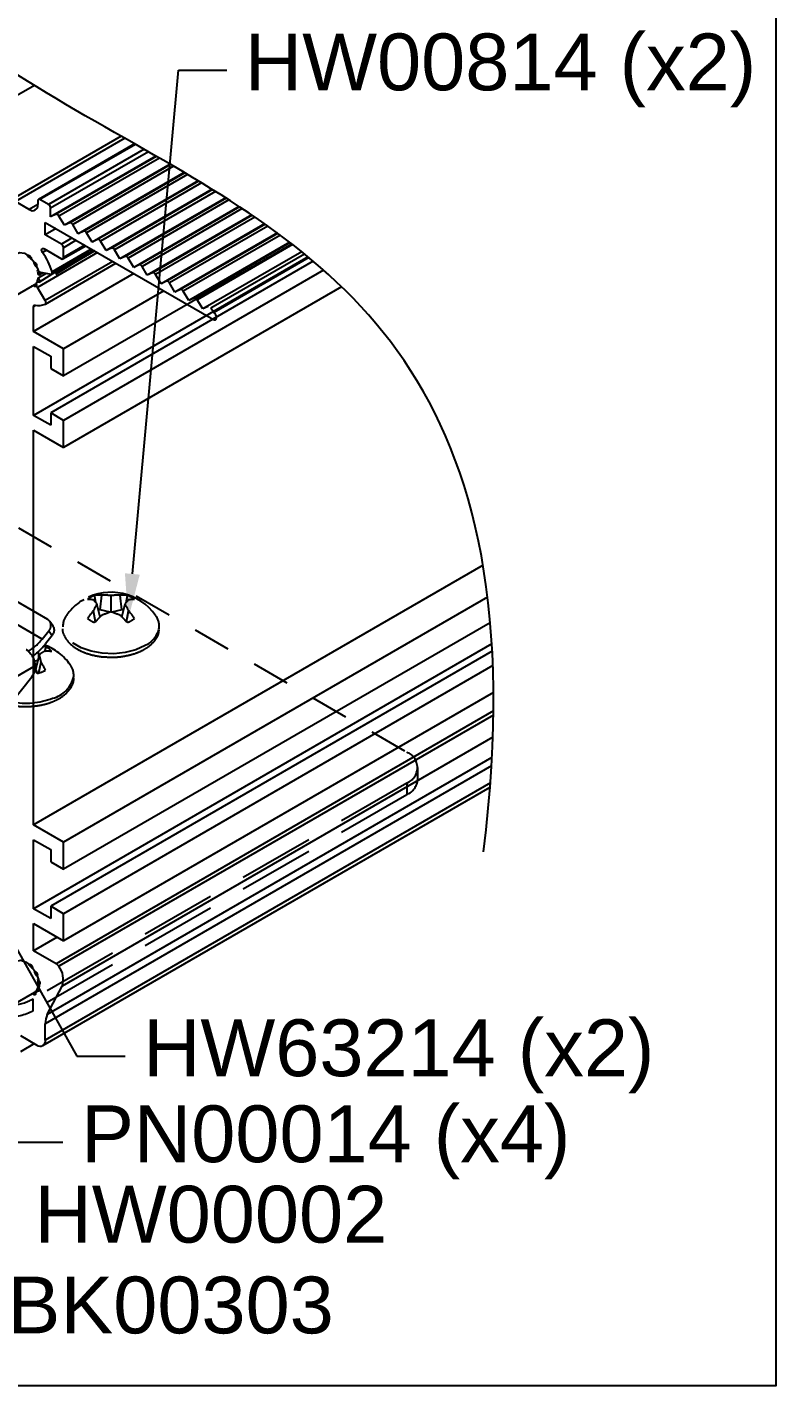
# Model space of a CAD drawing. Extents: x 0 to 10.3, y -9.7 to 0.1.
# Drawn here: x 7.823 to 10.302, y -9.701 to -5.204 of the extents above; entities that cross this region are included whole.
import ezdxf
from ezdxf import colors
from ezdxf.entities.mleader import LeaderData, LeaderLine
from ezdxf.math import Vec2, Vec3

# ---------------------------------------------------------------- set-up
doc = ezdxf.new("R2010")
doc.units = 0
doc.header["$LTSCALE"] = 0.5
doc.header["$MEASUREMENT"] = 0
doc.linetypes.add('DASHED', pattern=[0.75, 0.5, -0.25])
for name, color, linetype in [('Brackets', 181, 'CONTINUOUS'), ('Dimension', 10, 'CONTINUOUS'), ('FAB DWG', 221, 'CONTINUOUS'), ('Hardware', 242, 'CONTINUOUS'), ('Housing', 150, 'CONTINUOUS')]:
    doc.layers.add(name, color=color, linetype=linetype)
doc.layers.add('Text-Unprinted', color=131, linetype='CONTINUOUS', plot=False)
doc.styles.get("Standard").update_dxf_attribs({"font": 'arial.ttf'})

msp = doc.modelspace()

# ---------------------------------------------------------------- linework, layer by layer
at = {"layer": 'Brackets', "linetype": 'DASHED', "ltscale": 0.5, "transparency": 16777216}
msp.add_line((7.7945, -6.8615), (9.0797, -7.6038), dxfattribs=at)
at = {"layer": 'Brackets', "linetype": 'DASHED', "lineweight": 25, "transparency": 16777216}
for p, q in [((9.1163, -7.6939), (9.1163, -7.6548)), ((9.0797, -7.7059), (7.8423, -8.4206)), ((9.0797, -7.7059), (9.0797, -7.7449)), ((9.0797, -7.7449), (7.8423, -8.4596)), ((7.8423, -8.4596), (7.8423, -8.4206))]:
    msp.add_line(p, q, dxfattribs=at)
for centre, radius, start, end in [((9.0603, -7.6548), 0.0546, 290.806, 69.194), ((9.0537, -7.6876), 0.0629, 294.392, 354.3131), ((7.7599, -8.2675), 0.1738, 274.7968, 298.2997), ((7.7537, -8.2881), 0.193, 270.5817, 297.3134)]:
    msp.add_arc(centre, radius, start, end, dxfattribs=at)
at = {"layer": 'Dimension', "transparency": 16777216}
msp.add_open_spline([(9.3341, -7.9338), (9.5268, -6.3557), (8.1442, -5.5709), (6.7617, -4.786), (6.9544, -3.208)], degree=3, dxfattribs=at)
at = {"layer": 'Hardware', "linetype": 'Continuous', "lineweight": 25, "transparency": 16777216}
for p, q in [((7.3997, -6.3142), (7.848, -6.0553)), ((7.8296, -8.3056), (7.8292, -8.3058)), ((7.8483, -8.3283), (7.8465, -8.3293)), ((7.8599, -8.3552), (7.858, -8.3563)), ((7.3997, -8.6572), (7.848, -8.3982)), ((7.856, -8.3935), (7.8495, -8.3973)), ((7.8616, -8.3798), (7.859, -8.3812))]:
    msp.add_line(p, q, dxfattribs=at)
at = {"layer": 'Hardware', "linetype": 'DASHED', "lineweight": 25, "transparency": 16777216}
for p, q in [((7.8915, -7.1649), (7.691, -7.0492)), ((7.872, -7.2297), (7.627, -7.0883)), ((8.0642, -7.1323), (8.0695, -7.0842)), ((8.1004, -7.1395), (8.1004, -7.0858)), ((8.1365, -7.1323), (8.1312, -7.0842)), ((8.1502, -7.109), (8.1545, -7.0847)), ((8.0485, -7.1721), (8.0423, -7.1356)), ((8.0641, -7.1564), (8.0538, -7.1126)), ((8.0642, -7.1323), (8.0575, -7.1285)), ((8.0977, -7.1404), (8.0642, -7.1323)), ((8.1365, -7.1323), (8.103, -7.1404)), ((8.1432, -7.1285), (8.1365, -7.1323)), ((8.1367, -7.1564), (8.1469, -7.1126)), ((8.1522, -7.1721), (8.1585, -7.1356)), ((7.9091, -7.1866), (7.8979, -7.1708)), ((7.872, -7.2297), (7.8944, -7.2018)), ((7.9056, -7.2176), (7.8831, -7.2456)), ((7.8944, -7.2018), (7.9056, -7.2176)), ((7.8191, -7.2644), (7.8274, -7.2693)), ((7.8274, -7.2706), (7.8274, -7.2693)), ((7.852, -7.3285), (7.8632, -7.2811)), ((7.8615, -7.2881), (7.8602, -7.2704)), ((7.881, -7.2717), (7.8854, -7.2547)), ((7.8497, -7.3175), (7.5489, -7.4912)), ((7.8586, -7.3006), (7.8472, -7.302)), ((7.8497, -7.3251), (7.8497, -7.3175)), ((7.8571, -7.3427), (7.852, -7.3285)), ((7.8617, -7.3414), (7.8688, -7.3049)), ((7.7255, -7.4945), (7.8386, -7.3538))]:
    msp.add_line(p, q, dxfattribs=at)
at = {"layer": 'Hardware', "linetype": 'DASHED', "lineweight": 25, "transparency": 16777216, "flags": 128}
msp.add_lwpolyline([(8.2131, -7.251), (8.1829, -7.2647), (8.1478, -7.2738), (8.11, -7.2778), (8.0716, -7.2765), (8.0349, -7.2699), (8.002, -7.2584), (7.9748, -7.2427), (7.9549, -7.2237), (7.9435, -7.2025), (7.941, -7.1894)], dxfattribs=at)
at = {"layer": 'Hardware', "linetype": 'Continuous', "lineweight": 25, "transparency": 16777216, "flags": 128}
for points in [[(7.8278, -8.3074), (7.8291, -8.3059), (7.8311, -8.3055), (7.8335, -8.3063), (7.8359, -8.3081), (7.838, -8.3108), (7.8394, -8.3139), (7.84, -8.317), (7.8396, -8.3195)], [(7.8465, -8.3293), (7.8487, -8.3293), (7.8511, -8.3305), (7.8534, -8.3327), (7.8553, -8.3356), (7.8564, -8.3387), (7.8567, -8.3417), (7.856, -8.344), (7.8545, -8.3453)], [(7.858, -8.3563), (7.8604, -8.3579), (7.8626, -8.3604), (7.8642, -8.3634), (7.865, -8.3665), (7.8649, -8.3693), (7.864, -8.3713), (7.8622, -8.3722), (7.8599, -8.3719)], [(7.8495, -8.3973), (7.8506, -8.4004), (7.8507, -8.4033), (7.85, -8.4056), (7.8484, -8.4068), (7.8463, -8.4069), (7.8438, -8.4058), (7.8415, -8.4037), (7.8406, -8.4025)], [(7.8495, -8.3973), (7.8484, -8.398), (7.848, -8.3982)], [(7.859, -8.3812), (7.8611, -8.3839), (7.8624, -8.387), (7.8629, -8.3901), (7.8625, -8.3926), (7.8612, -8.3942), (7.8593, -8.3947), (7.8569, -8.394), (7.8545, -8.3923)]]:
    msp.add_lwpolyline(points, dxfattribs=at)
at = {"layer": 'Hardware', "linetype": 'DASHED', "lineweight": 25, "transparency": 16777216}
for centre, radius, start, end in [((8.1004, -7.2551), 0.1806, 120.0088, 144.9026), ((8.1004, -7.2551), 0.1806, 35.0974, 120.0088), ((8.0784, -7.1677), 0.089, 111.1829, 128.8347), ((8.026, -7.1755), 0.0773, 77.8629, 92.5645), ((7.9629, -7.1841), 0.1157, 38.1676, 46.6694), ((8.0595, -7.1725), 0.0889, 83.5264, 98.609), ((8.0767, -7.2509), 0.1668, 81.8434, 92.4608), ((8.124, -7.2509), 0.1668, 87.5392, 98.1566), ((8.1412, -7.1725), 0.0889, 81.391, 96.4736), ((8.2378, -7.1841), 0.1157, 133.3306, 141.8324), ((8.1223, -7.1677), 0.089, 51.1653, 68.8171), ((8.1747, -7.1755), 0.0773, 87.4355, 102.1371), ((8.2134, -7.2893), 0.23, 138.0678, 146.0625), ((8.225, -7.2133), 0.1986, 149.5442, 156.9649), ((8.1806, -7.3948), 0.2676, 107.4511, 114.5258), ((8.0201, -7.3948), 0.2676, 65.4742, 72.5489), ((7.9757, -7.2133), 0.1986, 23.0351, 30.4558), ((7.9874, -7.2893), 0.23, 33.9375, 41.9322), ((7.8778, -7.1846), 0.0239, 314.0092, 55.2471), ((7.8876, -7.1999), 0.0252, 315.3898, 31.7448), ((8.0005, -7.1866), 0.0595, 143.5354, 182.6444), ((8.0784, -7.0915), 0.089, 231.1653, 248.8171), ((8.3077, -7.414), 0.3546, 132.1955, 137.5135), ((7.893, -7.414), 0.3546, 42.4865, 47.8045), ((8.1223, -7.0915), 0.089, 291.1829, 308.8347), ((8.2026, -7.1858), 0.0572, 349.6086, 37.2394), ((7.7426, -7.1288), 0.1641, 301.1166, 322.0231), ((8.1762, -7.1737), 0.0857, 295.5662, 344.8342), ((7.7941, -7.307), 0.0493, 47.5326, 59.6106), ((7.7819, -7.3209), 0.0679, 2.9366, 47.8884), ((7.7149, -7.1132), 0.2141, 305.8744, 321.7912), ((7.9361, -7.3752), 0.1191, 117.9154, 127.7601), ((7.6052, -7.3536), 0.268, 10.4533, 15.6992), ((7.8589, -7.3652), 0.1136, 76.5477, 80.9108), ((7.8175, -7.4184), 0.1806, 35.0974, 69.6785), ((7.8888, -7.3806), 0.111, 82.0773, 94.3717), ((7.8529, -7.3118), 0.0657, 38.756, 60.3921), ((7.8014, -7.3229), 0.0483, 320.2282, 357.3575), ((7.6551, -7.4402), 0.2529, 25.3039, 32.3407), ((7.9186, -7.3496), 0.0584, 356.3029, 36.8667), ((7.4825, -7.6032), 0.4552, 34.8565, 36.4204), ((7.8284, -7.2317), 0.1147, 283.9347, 298.8343), ((7.8835, -7.3328), 0.0956, 284.2505, 347.5929), ((7.8172, -7.181), 0.2604, 259.8739, 290.1796)]:
    msp.add_arc(centre, radius, start, end, dxfattribs=at)
at = {"layer": 'Hardware', "linetype": 'Continuous', "lineweight": 25, "transparency": 16777216}
for centre, radius, start, end in [((7.7745, -8.3714), 0.0833, 38.5379, 50.2364), ((7.7631, -8.3809), 0.098, 21.2603, 31.7504), ((7.793, -8.3725), 0.0669, 0.4444, 13.986), ((7.8301, -8.3757), 0.0295, 325.8613, 349.3008)]:
    msp.add_arc(centre, radius, start, end, dxfattribs=at)
at = {"layer": 'Hardware', "linetype": 'DASHED', "lineweight": 25, "transparency": 16777216}
for points, knots in [([(8.0505, -7.109), (8.0503, -7.1076), (8.0488, -7.0995), (8.0474, -7.0914), (8.0462, -7.0847)], [0, 0, 0, 0, 0.170732, 1, 1, 1, 1]), ([(7.9397, -7.1951), (7.9396, -7.1954), (7.9388, -7.2032), (7.9448, -7.2184), (7.9575, -7.2387), (7.978, -7.2566), (8.0045, -7.2715), (8.0362, -7.2822), (8.0681, -7.2884), (8.0891, -7.2888), (8.098, -7.2889)], [0, 0, 0, 0, 0.005469, 0.146989, 0.288477, 0.434615, 0.585104, 0.737009, 0.888655, 1, 1, 1, 1]), ([(8.2115, -7.2626), (8.216, -7.2598), (8.2292, -7.2516), (8.2459, -7.2352), (8.2578, -7.2166), (8.2591, -7.2044), (8.2595, -7.2004)], [0, 0, 0, 0, 0.173921, 0.5049091, 0.8341841, 1, 1, 1, 1]), ([(8.098, -7.2889), (8.1011, -7.2891), (8.1163, -7.2899), (8.1436, -7.2865), (8.1769, -7.2787), (8.1989, -7.2696), (8.2095, -7.2637), (8.2115, -7.2626)], [0, 0, 0, 0, 0.076628, 0.366469, 0.65697, 0.933616, 1, 1, 1, 1]), ([(7.9053, -7.4371), (7.9105, -7.4349), (7.9258, -7.4284), (7.9473, -7.4145), (7.9661, -7.3947), (7.9766, -7.3755), (7.9771, -7.3632), (7.9772, -7.3591)], [0, 0, 0, 0, 0.1299147, 0.3777639, 0.6273142, 0.873575, 1, 1, 1, 1]), ([(7.786, -7.4504), (7.7891, -7.4509), (7.8039, -7.4534), (7.8317, -7.453), (7.8667, -7.449), (7.891, -7.4425), (7.903, -7.438), (7.9053, -7.4371)], [0, 0, 0, 0, 0.0772179, 0.367694, 0.6583846, 0.9348022, 1, 1, 1, 1])]:
    msp.add_open_spline(points, degree=3, knots=knots, dxfattribs=at)
at = {"layer": 'Housing', "linetype": 'Continuous', "lineweight": 25, "transparency": 16777216}
for p, q in [((7.8468, -5.397), (6.1649, -6.3684)), ((8.1342, -5.5652), (7.7639, -5.779)), ((8.146, -5.5719), (7.7839, -5.781)), ((8.1787, -5.5905), (7.8602, -5.7744)), ((8.1817, -5.5921), (7.8652, -5.7749)), ((8.2101, -5.6084), (7.8935, -5.7912)), ((8.2244, -5.6165), (7.9005, -5.8035)), ((8.249, -5.6306), (7.9003, -5.8319)), ((8.2507, -5.6316), (7.9183, -5.8235)), ((8.2605, -5.6372), (7.9279, -5.8292)), ((8.2961, -5.6578), (7.9462, -5.8597)), ((8.2978, -5.6588), (7.9642, -5.8514)), ((8.3075, -5.6644), (7.9738, -5.857)), ((8.3429, -5.6851), (7.9921, -5.8876)), ((8.3446, -5.6862), (8.0101, -5.8793)), ((8.3542, -5.6918), (8.0197, -5.8849)), ((8.3892, -5.7128), (8.038, -5.9155)), ((8.3909, -5.7138), (8.056, -5.9071)), ((8.4004, -5.7195), (8.0656, -5.9128)), ((8.435, -5.7407), (8.0839, -5.9434)), ((8.4367, -5.7417), (8.1019, -5.935)), ((8.446, -5.7476), (8.1115, -5.9407)), ((7.8299, -5.8075), (7.7839, -5.781)), ((7.8582, -5.7912), (7.8299, -5.8075)), ((7.8582, -5.779), (7.8582, -5.7912)), ((7.8935, -5.7912), (7.8652, -5.7749)), ((8.4802, -5.769), (8.1298, -5.9713)), ((8.4818, -5.7701), (8.1478, -5.9629)), ((8.491, -5.7759), (8.1574, -5.9686)), ((8.5246, -5.7977), (8.1757, -5.9992)), ((8.5262, -5.7988), (8.1937, -5.9908)), ((7.9003, -5.8319), (7.9005, -5.8035)), ((7.9183, -5.8235), (7.9003, -5.8319)), ((7.9462, -5.8597), (7.9279, -5.8292)), ((8.5352, -5.8047), (8.2032, -5.9964)), ((8.5663, -5.8255), (8.2206, -6.0251)), ((8.5679, -5.8266), (8.2383, -6.0169)), ((8.5768, -5.8327), (8.2479, -6.0226)), ((7.8829, -5.8912), (7.8829, -5.8504)), ((7.8829, -5.8504), (8.4394, -6.1717)), ((7.9183, -5.8708), (7.8829, -5.8912)), ((7.9642, -5.8514), (7.9462, -5.8597)), ((7.9921, -5.8876), (7.9738, -5.857)), ((8.0101, -5.8793), (7.9921, -5.8876)), ((8.038, -5.9155), (8.0197, -5.8849)), ((8.6091, -5.8552), (8.2662, -6.0532)), ((8.6107, -5.8563), (8.2841, -6.0448)), ((8.6194, -5.8624), (8.2937, -6.0504)), ((8.6511, -5.8853), (8.3121, -6.081)), ((8.6526, -5.8865), (8.33, -6.0727)), ((7.936, -5.9219), (7.8829, -5.8912)), ((7.9713, -5.9014), (7.936, -5.9219)), ((7.941, -5.9713), (8.0166, -5.9276)), ((7.9854, -5.9096), (7.943, -5.9341)), ((8.6994, -5.9218), (7.943, -6.3586)), ((8.0137, -5.9259), (7.943, -5.9668)), ((7.943, -5.9668), (7.943, -5.9341)), ((8.056, -5.9071), (8.038, -5.9155)), ((8.0839, -5.9434), (8.0656, -5.9128)), ((8.1019, -5.935), (8.0839, -5.9434)), ((8.6611, -5.8928), (8.3396, -6.0783)), ((8.692, -5.9161), (8.358, -6.1089)), ((8.6935, -5.9172), (8.3759, -6.1005)), ((8.7018, -5.9236), (8.3855, -6.1062)), ((8.7527, -5.9644), (7.844, -6.4892)), ((8.056, -5.9504), (7.8565, -6.0657)), ((7.8863, -5.9421), (7.8735, -5.9495)), ((7.8776, -5.9371), (7.936, -5.9708)), ((8.1063, -5.9794), (7.8829, -6.1084)), ((8.77, -5.9789), (7.9006, -6.481)), ((7.9035, -6.0216), (8.0414, -5.942)), ((8.0352, -5.9384), (7.9051, -6.0136)), ((7.9173, -6.0217), (8.0426, -5.9439)), ((8.0466, -5.9449), (7.964, -5.9927)), ((8.1298, -5.9713), (8.1115, -5.9407)), ((8.1478, -5.9629), (8.1298, -5.9713)), ((8.1757, -5.9992), (8.1574, -5.9686)), ((8.7319, -5.9474), (8.4039, -6.1368)), ((8.7414, -5.9552), (8.4314, -6.1341)), ((8.7555, -5.9668), (8.4411, -6.1483)), ((7.8452, -5.981), (7.8436, -5.9819)), ((8.1762, -6.0198), (7.844, -6.2116)), ((7.8525, -5.9975), (7.8543, -5.9964)), ((7.8589, -6.0072), (7.8566, -6.0085)), ((7.887, -6.0192), (7.8597, -6.0343)), ((7.8623, -6.0479), (7.9201, -6.012)), ((7.8626, -6.0242), (7.8746, -6.0167)), ((7.8669, -6.0151), (7.9007, -6.022)), ((7.8832, -6.1204), (8.1168, -5.9855)), ((8.804, -6.0083), (7.943, -6.5056)), ((8.1937, -5.9908), (8.1757, -5.9992)), ((8.2206, -6.0251), (8.2032, -5.9964)), ((8.2383, -6.0169), (8.2206, -6.0251)), ((8.2662, -6.0532), (8.2479, -6.0226)), ((7.8472, -6.0601), (7.8371, -6.0616)), ((7.8594, -6.0481), (7.8519, -6.0524)), ((7.8829, -6.1084), (7.8565, -6.0657)), ((8.8637, -6.0636), (7.943, -6.5954)), ((8.2841, -6.0448), (8.2662, -6.0532)), ((8.3121, -6.081), (8.2937, -6.0504)), ((8.2752, -6.077), (7.943, -6.2688)), ((8.33, -6.0727), (8.3121, -6.081)), ((8.358, -6.1089), (8.3396, -6.0783)), ((8.3759, -6.1005), (8.358, -6.1089)), ((8.4039, -6.1368), (8.3855, -6.1062)), ((7.8518, -6.1248), (7.844, -6.1293)), ((7.844, -6.2116), (7.844, -6.1293)), ((8.4218, -6.1284), (8.4039, -6.1368)), ((8.4411, -6.1483), (8.4314, -6.1341)), ((7.943, -6.2688), (7.844, -6.2116)), ((7.844, -6.2606), (7.9006, -6.2933)), ((7.844, -6.4892), (7.844, -6.2606)), ((7.9006, -6.2933), (7.9006, -6.3341)), ((7.943, -6.3586), (7.943, -6.2688)), ((7.9006, -6.3341), (7.943, -6.3586)), ((7.9006, -6.5219), (7.844, -6.4892)), ((7.9006, -6.481), (7.9006, -6.5219)), ((7.943, -6.5056), (7.9006, -6.481)), ((7.943, -6.5954), (7.943, -6.5056)), ((7.844, -7.8443), (7.844, -6.5382)), ((7.844, -6.5382), (7.943, -6.5954)), ((9.3321, -6.9849), (7.844, -7.8443)), ((9.3473, -7.0905), (7.943, -7.9015)), ((9.3561, -7.1752), (7.943, -7.9913)), ((9.3613, -7.2456), (7.844, -8.1219)), ((9.3627, -7.2693), (7.9006, -8.1138)), ((9.3648, -7.3171), (7.943, -8.1383)), ((9.3667, -7.4058), (7.943, -8.2281)), ((9.3667, -7.4673), (7.9185, -8.3037)), ((9.3665, -7.4814), (7.9274, -8.3125)), ((9.3647, -7.5545), (7.9391, -8.3779)), ((9.3617, -7.6216), (7.8895, -8.4719)), ((9.3602, -7.6493), (7.8829, -8.5025)), ((7.8746, -8.5749), (9.3554, -7.7197)), ((9.3565, -7.7056), (7.8829, -8.5566)), ((7.943, -7.9015), (7.844, -7.8443)), ((7.844, -7.8933), (7.9006, -7.926)), ((7.844, -8.1219), (7.844, -7.8933)), ((7.943, -7.9913), (7.943, -7.9015)), ((7.9006, -7.926), (7.9006, -7.9668)), ((7.9006, -7.9668), (7.943, -7.9913)), ((7.9006, -8.1546), (7.844, -8.1219)), ((7.9006, -8.1138), (7.9006, -8.1546)), ((7.943, -8.1383), (7.9006, -8.1138)), ((7.943, -8.2281), (7.943, -8.1383)), ((7.844, -8.1709), (7.943, -8.2281)), ((7.844, -8.2607), (7.844, -8.1709)), ((7.9218, -8.2158), (7.844, -8.2607)), ((7.9185, -8.3037), (7.844, -8.2607)), ((7.8895, -8.4719), (7.9391, -8.3779)), ((7.8009, -8.5419), (7.8546, -8.5729)), ((7.8829, -8.5566), (7.8829, -8.5025)), ((7.8468, -8.5684), (7.8009, -8.595))]:
    msp.add_line(p, q, dxfattribs=at)
at = {"layer": 'Housing', "linetype": 'Continuous', "lineweight": 25, "transparency": 16777216, "flags": 128}
for points in [[(7.7796, -5.962), (7.784, -5.9558), (7.7971, -5.9495), (7.814, -5.9526), (7.8317, -5.9646), (7.8474, -5.9835), (7.8584, -6.006)], [(7.824, -5.9616), (7.8252, -5.9598), (7.8271, -5.9591), (7.8294, -5.9596), (7.8318, -5.9613), (7.834, -5.9638), (7.8356, -5.9668), (7.8364, -5.9699), (7.8363, -5.9727)], [(7.8735, -5.9495), (7.8719, -5.9468), (7.8709, -5.944), (7.8705, -5.9412), (7.8709, -5.9389), (7.8719, -5.9372), (7.8734, -5.9363), (7.8754, -5.9363), (7.8776, -5.9371)], [(7.8436, -5.9819), (7.8457, -5.9816), (7.8481, -5.9826), (7.8504, -5.9845), (7.8524, -5.9873), (7.8538, -5.9904), (7.8542, -5.9934), (7.8538, -5.9959), (7.8525, -5.9975)], [(7.8566, -6.0085), (7.8591, -6.0098), (7.8613, -6.0121), (7.8631, -6.0151), (7.8642, -6.0182), (7.8643, -6.0211), (7.8635, -6.0233), (7.8619, -6.0245), (7.8598, -6.0245)], [(7.9007, -6.022), (7.902, -6.0221), (7.9032, -6.0218), (7.9042, -6.0211), (7.905, -6.0201), (7.9054, -6.0187), (7.9056, -6.0172), (7.9055, -6.0154), (7.9051, -6.0136)], [(7.8519, -6.0524), (7.8532, -6.0555), (7.8536, -6.0585), (7.853, -6.0609), (7.8516, -6.0624), (7.8496, -6.0628), (7.8472, -6.062), (7.8448, -6.0601), (7.8432, -6.0581)], [(7.8597, -6.0343), (7.8618, -6.0369), (7.8633, -6.0399), (7.8641, -6.043), (7.8639, -6.0457), (7.8628, -6.0476), (7.861, -6.0484), (7.8587, -6.048), (7.8562, -6.0464)], [(7.883, -6.1205), (7.884, -6.1197), (7.8847, -6.1187), (7.8851, -6.1173), (7.8853, -6.1157), (7.8851, -6.1139), (7.8846, -6.1121), (7.8839, -6.1102), (7.8829, -6.1084)], [(7.844, -6.1293), (7.8441, -6.1281), (7.8444, -6.127), (7.8448, -6.1261), (7.8454, -6.1253), (7.8461, -6.1247), (7.8469, -6.1244), (7.8478, -6.1243), (7.8489, -6.1244)], [(8.4394, -6.1717), (8.4433, -6.173), (8.4466, -6.1726), (8.449, -6.1703), (8.45, -6.1665), (8.4496, -6.1617), (8.4478, -6.1567), (8.4448, -6.152), (8.4411, -6.1483)], [(7.7875, -8.2958), (7.8021, -8.2924), (7.8196, -8.2984), (7.837, -8.3128), (7.8514, -8.3332), (7.8605, -8.3562), (7.8626, -8.3778), (7.8574, -8.3945), (7.8459, -8.4035), (7.8371, -8.4045)]]:
    msp.add_lwpolyline(points, dxfattribs=at)
at = {"layer": 'Housing', "linetype": 'Continuous', "lineweight": 25, "transparency": 16777216}
for centre, radius, start, end in [((7.8409, -5.794), 0.0175, 230.7624, 9.2023), ((7.8625, -5.7783), 0.00437, 50.7624, 189.2023), ((7.8852, -5.8041), 0.0153, 2.2912, 57.4195), ((7.9195, -5.8324), 0.009, 21.1616, 97.7184), ((7.9654, -5.8603), 0.009, 21.1616, 97.7182), ((8.0113, -5.8882), 0.009, 21.1616, 97.7184), ((7.9277, -5.9348), 0.0154, 2.6115, 57.3885), ((8.0572, -5.9161), 0.009, 21.1616, 97.7182), ((8.1031, -5.9439), 0.009, 21.1616, 97.7183), ((7.7793, -6.0235), 0.0764, 41.7578, 54.1499), ((7.6931, -6.0783), 0.2216, 16.9916, 35.5313), ((7.9387, -5.9675), 0.00437, 230.7624, 9.2023), ((8.0419, -5.9431), 0.00104, 310.0439, 14.2024), ((8.149, -5.9718), 0.009, 21.1616, 97.7184), ((7.7622, -6.0385), 0.0991, 24.3947, 34.808), ((7.7856, -6.0307), 0.0745, 4.7831, 17.3886), ((7.8714, -6.0023), 0.0136, 195.8231, 250.4565), ((8.1949, -5.9996), 0.00896, 21.4189, 97.827), ((8.2395, -6.0258), 0.009, 21.1617, 97.7182), ((7.8481, -6.0692), 0.00912, 22.7863, 95.4458), ((7.8383, -6.0384), 0.0195, 300.0616, 314.2752), ((7.8253, -6.0311), 0.0345, 333.6457, 354.7405), ((8.2854, -6.0537), 0.009, 21.1616, 97.7182), ((8.3312, -6.0816), 0.009, 21.1616, 97.7184), ((8.3771, -6.1095), 0.009, 21.1616, 97.7182), ((7.8603, -6.0729), 0.0527, 257.4575, 295.5159), ((7.9039, -8.3274), 0.0279, 32.3006, 58.3566), ((7.8719, -8.3561), 0.0706, 342.0509, 38.1373), ((7.9489, -8.5007), 0.066, 154.0552, 181.5696), ((7.8657, -8.5594), 0.0175, 230.7624, 9.2023)]:
    msp.add_arc(centre, radius, start, end, dxfattribs=at)
msp.add_open_spline([(8.0429, -5.9427), (8.0424, -5.943), (8.0388, -5.9451), (8.0225, -5.9545), (7.9735, -5.9827), (7.9277, -6.009), (7.8945, -6.0279)], degree=3, knots=[0, 0, 0, 0, 0.0096, 0.073893, 0.331064, 1, 1, 1, 1], dxfattribs=at)
at = {"layer": 'Text-Unprinted', "ltscale": 0.5, "transparency": 16777216}
msp.add_lwpolyline([(0, 0), (10.3017, 0), (10.3017, -9.701), (0, -9.701)], close=True, dxfattribs=at)

# ---------------------------------------------------------------- leaders
at = {"layer": 'FAB DWG', "transparency": 16777216}
ml = msp.add_multileader_mtext('Standard', dxfattribs=at)
ml.set_content('HW00814 (x2)', color=256)
ml.set_leader_properties()
ml.build(insert=Vec2(0, 0))
ml.multileader.update_dxf_attribs({"dogleg_length": 0.36, "arrow_head_size": 0.15})
ctx = ml.context
ctx.base_point, ctx.char_height, ctx.arrow_head_size, ctx.landing_gap_size, ctx.plane_origin = Vec3(8.4841, -5.3467), 0.188, 0.15, 0.09, Vec3(15.1568, -8.4863)
ctx.text_align_type = 2
notes = []
notes.append((ctx, [(1, (1, 1, 0), (8.3238, -5.3467), (1, 0), 0.1602, [(0, [(8.1573, -7.1632)], 0, [])])]))
ctx.mtext.insert, ctx.mtext.width, ctx.mtext.defined_height, ctx.mtext.alignment, ctx.mtext.flow_direction = Vec3(10.2367, -5.2251), 2.307685, 0.426, 3, 5
ml = msp.add_multileader_mtext('Standard', dxfattribs=at)
ml.set_content('BK00303', color=256)
ml.set_leader_properties()
ml.build(insert=Vec2(0, 0))
ml.multileader.update_dxf_attribs({"dogleg_length": 0.1602, "arrow_head_size": 0.15})
ctx = ml.context
ctx.base_point, ctx.char_height, ctx.arrow_head_size, ctx.landing_gap_size, ctx.plane_origin = Vec3(7.6985, -9.4351), 0.188, 0.15, 0.09, Vec3(6.9756, -6.4126)
ctx.text_align_type = 2
notes.append((ctx, [(1, (1, 1, 0), (7.5383, -9.4351), (1, 0), 0.1602, [(0, [(6.6232, -7.385)], 0, [])])]))
ctx.mtext.insert, ctx.mtext.width, ctx.mtext.defined_height, ctx.mtext.alignment, ctx.mtext.flow_direction = Vec3(8.838, -9.3394), 2.307685, 0.426, 3, 5
ml = msp.add_multileader_mtext('Standard', dxfattribs=at)
ml.set_content('HW63214 (x2)', color=256)
ml.set_leader_properties()
ml.build(insert=Vec2(0, 0))
ml.multileader.update_dxf_attribs({"dogleg_length": 0.1602, "arrow_head_size": 0.15})
ctx = ml.context
ctx.base_point, ctx.char_height, ctx.arrow_head_size, ctx.landing_gap_size, ctx.plane_origin = Vec3(8.1469, -8.6097), 0.188, 0.15, 0.09, Vec3(6.8905, -5.2283)
ctx.text_align_type = 2
notes.append((ctx, [(1, (1, 1, 0), (7.9867, -8.6097), (1, 0), 0.1602, [(0, [(7.3932, -7.5519)], 0, [])])]))
ctx.mtext.insert, ctx.mtext.width, ctx.mtext.defined_height, ctx.mtext.alignment, ctx.mtext.flow_direction = Vec3(9.8996, -8.4881), 2.307685, 0.426, 3, 5
ml = msp.add_multileader_mtext('Standard', dxfattribs=at)
ml.set_content('HW00002', color=256)
ml.set_leader_properties()
ml.build(insert=Vec2(0, 0))
ml.multileader.update_dxf_attribs({"dogleg_length": 0.1602, "arrow_head_size": 0.15})
ctx = ml.context
ctx.base_point, ctx.char_height, ctx.arrow_head_size, ctx.landing_gap_size, ctx.plane_origin = Vec3(7.792, -9.1345), 0.188, 0.15, 0.09, Vec3(6.6496, -5.739)
ctx.text_align_type = 2
notes.append((ctx, [(1, (1, 1, 0), (7.6317, -9.1345), (1, 0), 0.1602, [(0, [(6.9384, -7.5776)], 0, [])])]))
ctx.mtext.insert, ctx.mtext.width, ctx.mtext.defined_height, ctx.mtext.alignment, ctx.mtext.flow_direction = Vec3(9.015, -9.0389), 2.307685, 0.426, 3, 5
ml = msp.add_multileader_mtext('Standard', dxfattribs=at)
ml.set_content('PN00014 (x4)', color=256)
ml.set_leader_properties()
ml.build(insert=Vec2(0, 0))
ml.multileader.update_dxf_attribs({"dogleg_length": 0.1602, "arrow_head_size": 0.15})
ctx = ml.context
ctx.base_point, ctx.char_height, ctx.arrow_head_size, ctx.landing_gap_size, ctx.plane_origin = Vec3(7.9408, -8.8944), 0.188, 0.15, 0.09, Vec3(8.8451, -8.4944)
ctx.text_align_type = 2
notes.append((ctx, [(0, (1, 1, 0), (7.7805, -8.8944), (1, 0), 0.1602, [(0, [(7.5565, -8.4919)], 0, [])])]))
ctx.mtext.insert, ctx.mtext.width, ctx.mtext.defined_height, ctx.mtext.alignment, ctx.mtext.flow_direction = Vec3(9.6215, -8.7728), 2.307685, 0.426, 3, 5
for ctx, leaders in notes:
    for number, flags, end, landing, length, lines in leaders:
        leader = LeaderData()
        leader.index, (leader.has_last_leader_line, leader.has_dogleg_vector, leader.attachment_direction) = number, flags
        leader.last_leader_point, leader.dogleg_vector, leader.dogleg_length = Vec3(end), Vec3(landing), length
        for number, points, colour, breaks in lines:
            line = LeaderLine()
            line.index, line.vertices, line.color, line.breaks = number, Vec3.list(points), colors.encode_raw_color(colour), breaks
            leader.lines.append(line)
        ctx.leaders.append(leader)

doc.saveas('drawing.dxf')
